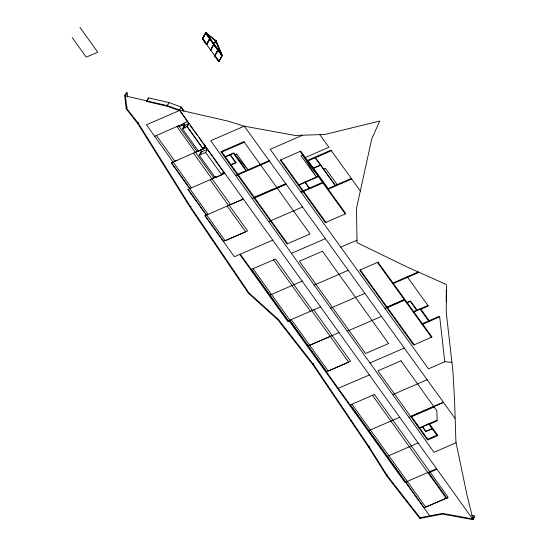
<?xml version="1.0" encoding="UTF-8"?>
<svg xmlns="http://www.w3.org/2000/svg" width="547" height="547" viewBox="0 0 547 547"><rect width="100%" height="100%" fill="white"/><g stroke="black" fill="none" stroke-linecap="round" stroke-linejoin="round"><path stroke-width="0.82" d="M446.297 301.329L446.366 289.931M179.573 110.685L167.197 106.234L146.904 101.523L146.952 100.915L148.599 97.858L168.948 102.583L181.132 106.966L184.018 110.986M148.599 97.858L146.904 101.523M471.719 515.424L474.228 515.883L474.741 516.594L473.087 519.65L442.591 514.071L419.864 518.447L386.866 476.177L368.657 447.268L312.822 364.589L277.883 319.845L248.311 293.124L190.335 207.655L137.865 123.752L126.2 108.812L124.716 95.752L126.371 92.703L127.095 92.867L127.547 96.86M127.095 92.867L125.441 95.923L126.89 108.696L138.459 123.506L190.944 207.429L248.851 292.802L278.402 319.503L313.404 364.336L369.259 447.043L387.454 475.924L420.089 517.729L442.448 513.428L472.581 518.939L474.228 515.883M126.2 108.812L127.191 106.98M137.865 123.752L138.528 122.528M206.855 44.396L206.479 44.594L202.349 38.823L205.884 32.786L215.969 40.683L222.253 55.623L219.067 61.51L218.718 61.661L214.581 55.897L215.388 54.406M206.417 44.437L206.773 44.286L202.759 38.687L202.411 38.844L205.549 33.039L207.334 35.521M202.349 38.823L205.884 32.786M124.716 95.752L167.3 105.639L168.948 102.583M167.197 106.234L167.861 105.01M207.99 41.531L209.993 38.454M214 44.191L209.993 38.591L206.834 44.437L202.698 38.673M221.72 55.459L222.075 55.309L215.976 40.799L210.574 50.303L212.468 46.529M214.807 42.208L215.969 40.683M215.894 40.683L210.745 50.221L214.759 55.821L217.918 49.975L213.911 44.382M181.132 106.966L179.484 110.022L473.087 519.65L467.049 495.281L455.938 442.106L454.584 400.226L452.895 371.016L446.229 312.241L446.407 284.577L406.257 266.601L357.041 242.663L356.48 208.455L371.796 138.788L379.734 121.058L324.856 134.466L295.1 135.458L244.283 126.179L227.463 120.976L179.484 110.022L167.3 105.639M214.684 55.972L218.178 50.009L222.185 55.609L221.836 55.76M183.669 123.198L184.127 124.367L179.348 126.795L178.842 125.646L154.698 136.333M183.696 123.232L184.852 125.386L188.995 123.287L187.341 126.343L182.411 128.784L198.479 151.198L203.409 148.757L205.057 145.707L203.128 148.9L187.047 126.466L188.701 123.417L179.744 110.385M182.411 128.784L184.065 125.728L185.522 127.766M218.718 61.661L221.897 55.773M183.204 128.442L185.023 125.078M223.367 171.785L221.72 174.842L215.279 177.625L199.211 155.211L200.865 152.155M199.211 155.211L200.004 154.869L201.822 151.505M200.004 154.869L205.651 152.428L207.306 149.372L200.311 152.394M190.335 207.655L190.999 206.431M312.822 364.589L313.479 363.372M351.167 421.614L351.83 420.397M368.657 447.268L369.314 446.051M386.866 476.177L387.529 474.953M419.864 518.447L420.527 517.223M178.678 125.954L187.642 121.407M202.821 143.116L205.057 145.707M204.058 147.287L205.624 146.493M198.294 150.951L171.286 162.862L208.065 214.335M200.305 149.933L201.877 149.14L202.137 149.495M202.636 148.75L204.161 147.977L204.51 148.463M215.552 176.401L213.508 177.44L214.923 176.825M269.719 295.209L271.476 294.443M177.139 160.319L174.896 161.297L156.463 135.581M302.553 135.205L270.218 149.345L428.527 368.842L444.779 361.731L451.918 362.36M305.363 157.55L328.87 147.266L319.763 134.637M307.435 160.428L330.942 150.145L360.391 191.067M307.852 161.003L331.359 150.719M313.342 168.086L320.645 164.893M313.547 168.373L320.85 165.18M323.68 169.105L325.438 168.339L337.164 184.599M295.968 181.843L296.549 181.59M298.252 185.009L318.128 176.319M299.045 185.043L318.333 176.606M300.864 191.84L323.086 182.124M301.076 192.127L302.826 191.361M301.281 192.414L323.496 182.698M327.817 188.688L351.324 178.404M328.234 189.262L351.742 178.985M392.418 283.223L418.195 271.948M392.835 283.797L418.612 272.522M386.469 307.325L404.206 299.565M384.917 308.378L404.411 299.852M386.879 307.899L404.623 300.146M407.036 302.423L410.4 300.953L417.06 310.176M407.241 302.71L410.318 301.363L416.766 310.306M413.689 311.653L427.904 305.431M413.901 311.94L420.13 309.212M420.916 309.246L428.322 306.012L407.214 276.748M421.778 323.927L439.268 316.275M422.188 324.501L439.685 316.85L444.779 361.731M205.433 33.114L205.898 32.888L209.911 38.481L206.657 44.512L210.663 50.112L215.723 40.758L205.925 33.1L213.87 44.184M205.474 33.176L205.829 33.025M206.144 33.08L205.747 33.176L213.248 43.63M209.645 38.748L209.993 38.591M215.627 40.95L215.976 40.799M213.651 44.341L214.048 44.109L206.103 33.025M210.492 50.187L210.923 50.146M218.178 49.873L217.74 50.05L213.733 44.457L214.13 44.225L222.075 55.309M218.178 50.009L217.822 50.167L219.607 52.649M214.581 55.897L214.957 55.698L219.067 61.51M218.697 61.565L219.046 61.408L215.039 55.815M179.286 110.583L146.439 124.805L191.477 187.812M184.852 125.386L183.512 125.967L184.975 128.005M187.047 126.466L203.115 148.887M206.438 147.628L195.525 152.36L213.959 178.076M221.282 152.264L244.352 142.275M223.552 155.437L224.14 155.184M225.179 156.633L233.678 152.955L246.28 170.534M225.385 156.921L233.884 153.242M230.923 164.647L235.907 162.493M231.128 164.934L236.113 162.78L230.157 154.473M222.007 173.761L224.126 172.845L206.144 147.758M224.872 173.351L187.874 189.378L206.308 215.101M237.193 174.466L269.131 160.633M235.641 175.519L237.398 174.753M237.61 175.047L269.548 161.215M253.726 197.535L285.746 183.669M252.174 198.582L285.951 183.956M254.143 198.11L286.156 184.243M268.707 221.651L302.566 206.992M272.755 240.154L234.348 256.782L204.906 215.709L243.306 199.067L228.571 205.453L210.144 179.737M291.442 253.364L325.403 238.656M269.924 295.106L302.156 281.165M314.176 285.083L348.248 270.327M320.59 306.888L288.358 320.822L251.497 269.391L275.524 258.984L312.385 310.416M330.709 308.146L364.856 293.363M308.173 345.957L332.2 335.55M309.718 345.294L339.024 332.603M347.242 331.215L381.471 316.392M369.977 362.934L404.308 348.063M392.705 394.647L427.152 379.734M368.637 430.708L399.7 417.258M410.585 416.376L443.35 402.189M409.033 417.423L443.555 402.476M434.072 406.961L411.583 416.698L427.706 439.186L437.443 434.974M416.664 424.855L417.245 424.602M418.934 428.027L436.834 420.274M419.727 428.062L428.882 424.096M425.566 431.378L432.082 428.561M432.287 428.848L425.771 431.672L422.366 426.92M387.078 456.424L418.134 442.974M456.075 442.769L434.038 452.314L210.704 140.723L244.283 126.179L454.954 418.277M405.512 482.146L436.568 468.697M406.51 482.468L407.091 482.215M436.397 469.524L428.78 472.827L447.255 498.604M340.767 247.162L357 240.167M338.251 388.308L369.382 374.962M205.528 32.936L215.621 40.834M181.488 124.525L182.158 125.366M318.245 155.704L318.662 156.278M423.72 307.264L424.137 307.838M315.031 157.105L335.414 185.365M315.154 157.81L335.12 185.495M420.506 308.672L429.593 321.267M419.918 308.925L429.005 321.52M307.729 160.298L328.528 189.139M300.159 151.403L345.253 213.932M377.423 262.43L431.405 337.28M305.103 182.014L309.479 188.072M304.809 182.137L309.185 188.202M280.864 159.84L325.964 222.369M360.268 269.931L414.25 344.788M214.082 44.3L218.096 49.9L214.862 55.89L218.875 61.49L222.014 55.685L218 50.092M213.952 44.3L221.897 55.384L215.805 40.875M209.816 38.673L213.829 44.266M213.774 44.375L219.778 52.744M208.222 36.765L209.556 38.632M210.978 40.608L213.207 43.719M220.496 53.893L221.391 55.138M428.677 423.809L437.272 435.802M233.384 153.078L245.986 170.657M229.87 154.603L235.819 162.903M422.66 426.79L426.065 431.542M221.87 152.011L287.585 243.702M181.228 107.636L183.662 111.027M204.776 145.844L205.344 146.637M190.171 125.468L193.576 130.22M194.547 131.574L197.467 135.649M198.93 137.687L201.85 141.762M205.651 152.428L221.72 174.842M200.503 150.199L201.652 151.813M313.766 309.828L350.634 361.266L326.607 371.673L289.739 320.234M311.797 310.689L348.706 362.189L328.2 371.071L291.284 319.571M372.473 395.344L446.256 498.276L425.744 507.158L351.96 404.226M178.725 125.926L197.159 151.649M273.548 259.839L310.416 311.277M176.968 126.699L195.402 152.408M212.113 178.883L230.554 204.605M193.556 153.215L211.99 178.931M229.145 205.214L247.579 230.93L223.552 241.336L205.118 215.621M227.176 206.062L245.644 231.832L225.138 240.721L206.663 214.944M79.917 27.35L97.735 52.204L86.248 57.175L72.259 37.661M253.035 268.721L289.91 320.159M429.689 515.883L289.527 320.337L288.146 320.918L240.324 254.198M404.924 482.399L289.356 321.164L287.975 321.745L240.147 255.025M171.505 162.767L189.932 188.483M188.093 189.289L206.527 215.005M215.949 41.62L221.569 54.987M205.727 32.964L202.588 38.769L206.595 44.362L209.733 38.557L205.727 32.964M300.741 151.15L280.283 160.1L325.376 222.622L345.841 213.672L300.741 151.15M302.751 154.992L300.994 155.758L316.371 177.084L302.751 154.992M378.004 262.17L359.68 270.184L413.669 345.041L431.993 337.027L378.004 262.17M243.941 141.7L220.865 151.69L286.997 243.955L310.074 233.966L243.941 141.7M236.748 154.022L234.984 154.78L248.037 169.775L236.748 154.022M322.47 251.264L299.4 261.254L365.533 353.519L388.602 343.53L322.47 251.264M401.006 360.829L377.929 370.818L427.535 440.02L437.86 435.549L429.675 424.13L437.244 420.848L436.834 410.811L401.006 360.829M374.442 394.483L350.415 404.889L424.151 507.766L448.178 497.36L374.442 394.483"/></g></svg>
